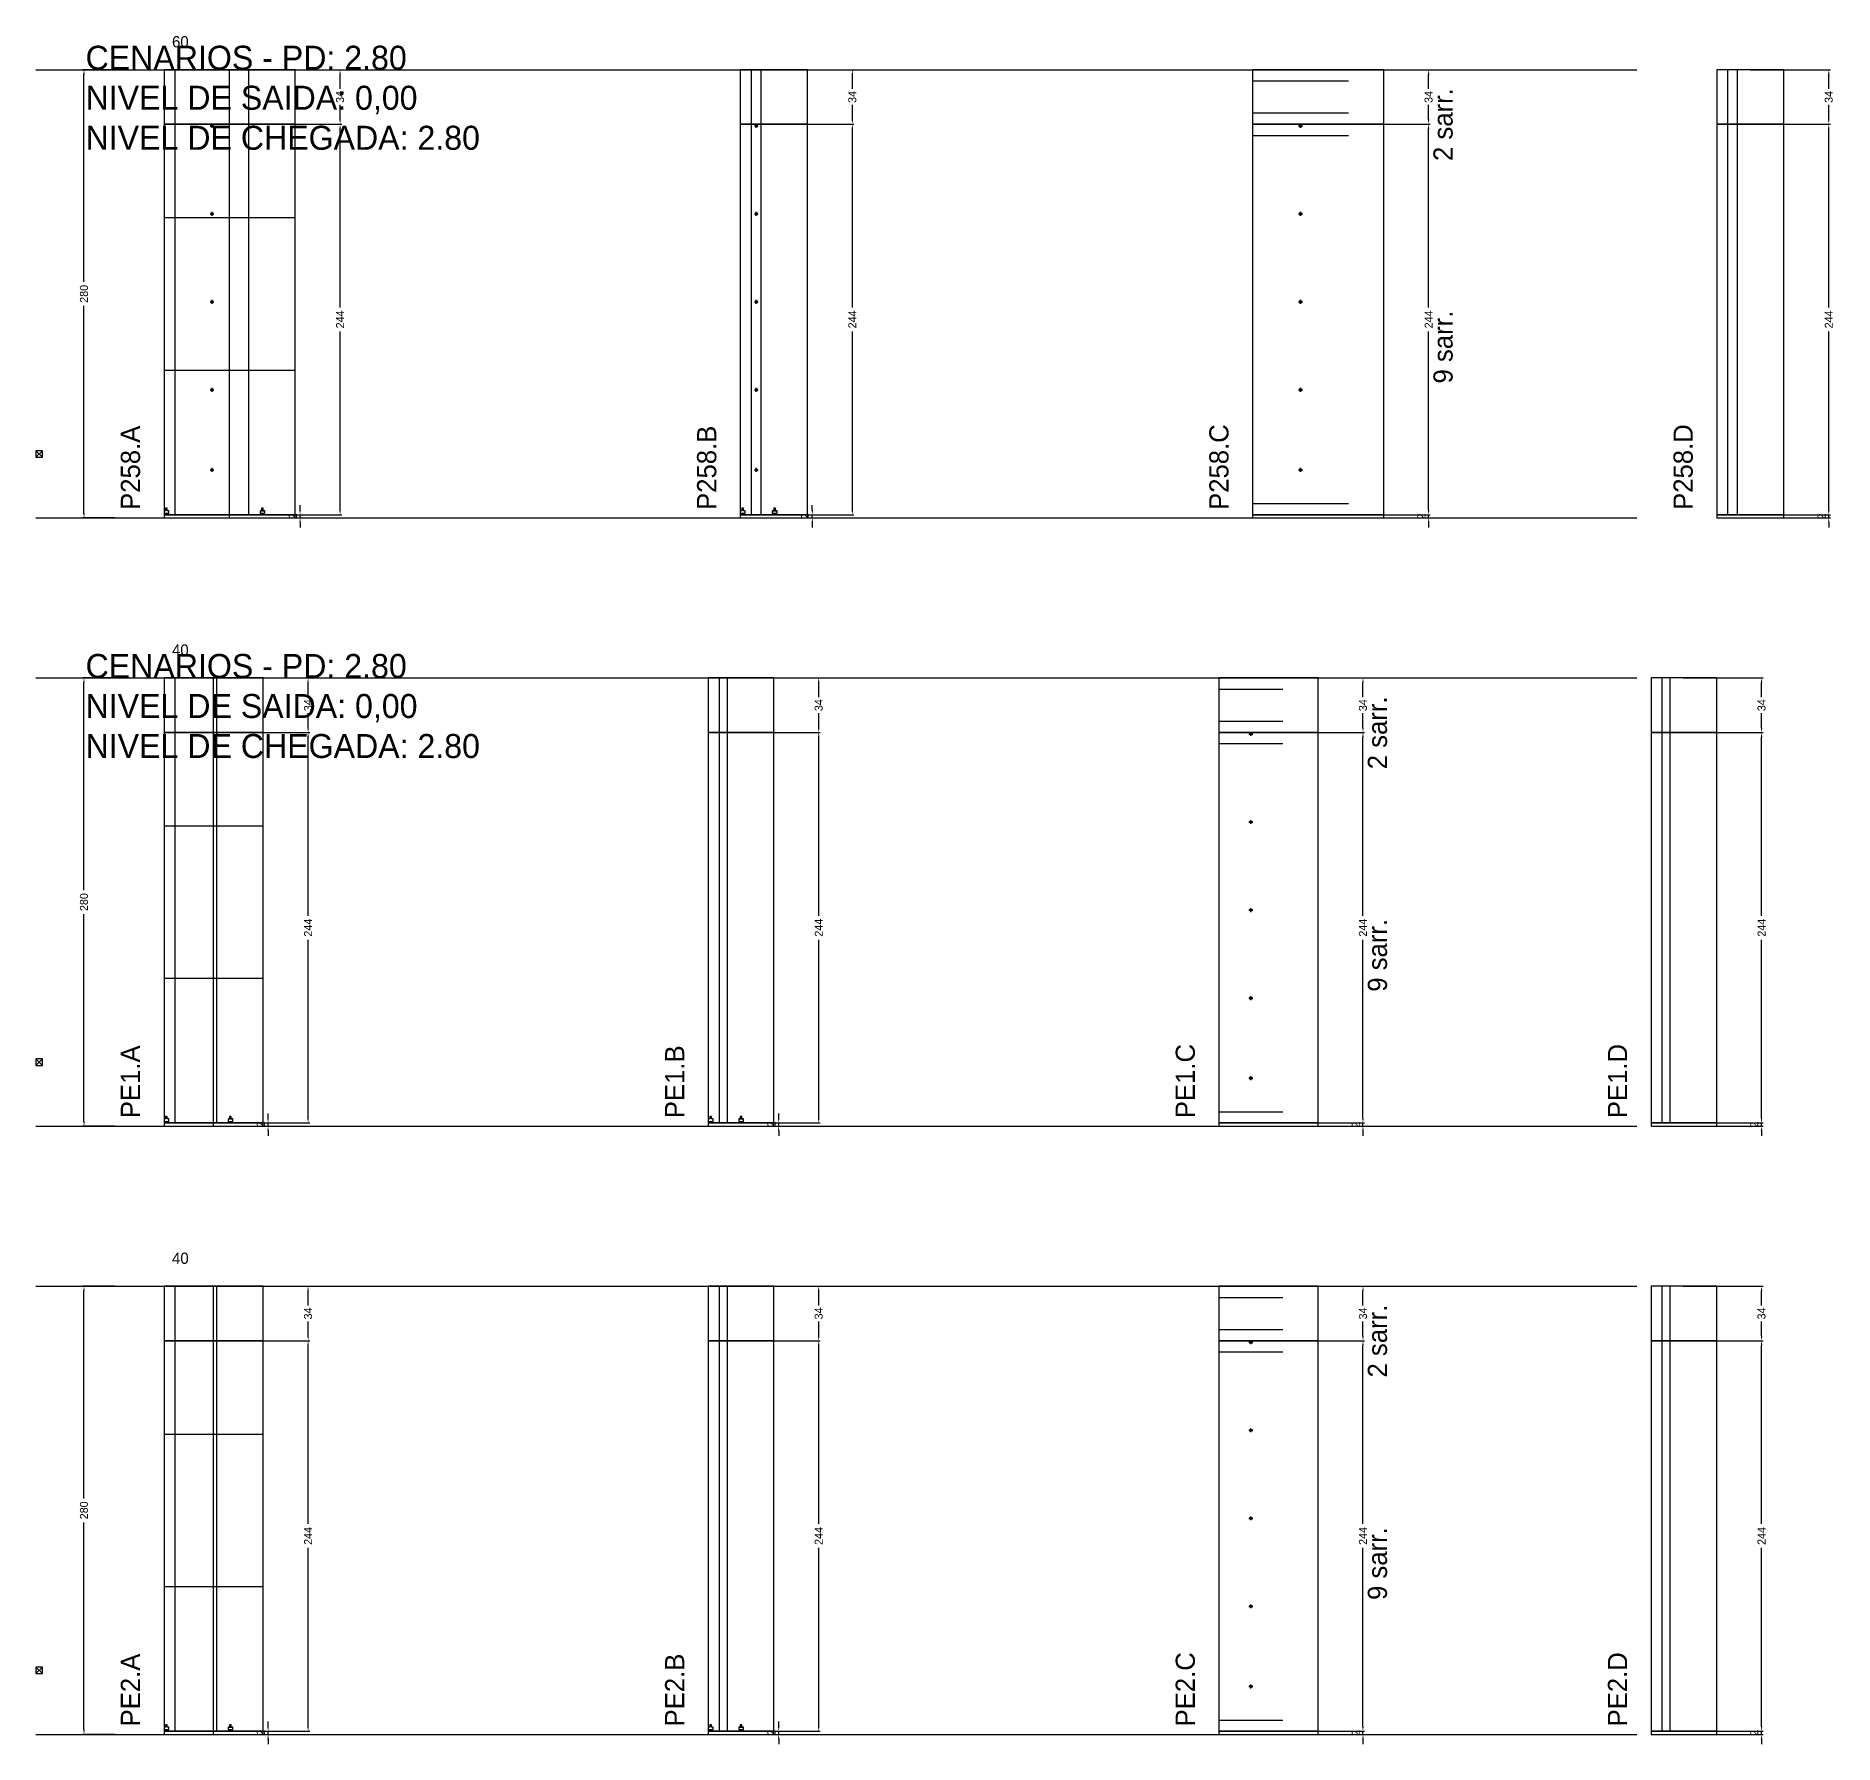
# Model space of a CAD drawing. Header units: centimetres. Extents: x -10500 to 4299, y -38766 to 295.
# Drawn here: x -7000 to -5877, y -38766 to -37699 of the extents above; entities that cross this region are included whole.
import ezdxf

# ---------------------------------------------------------------- set-up
doc = ezdxf.new("R2010")
doc.units = ezdxf.units.CM
doc.linetypes.add('DASHED', pattern=[2, -2])
for name, color, linetype in [('COTA', 241, 'Continuous'), ('COTAS FURACAO', 16, 'Continuous'), ('Madeira', 30, 'Continuous'), ('NOMENCLATURA', 7, 'Continuous'), ('Nível', 160, 'Continuous'), ('Painéis', 200, 'Continuous'), ('Perfil Metálico', 150, 'Continuous'), ('SARR_2.2x7', 40, 'Continuous'), ('texto', 7, 'Continuous')]:
    doc.layers.add(name, color=color, linetype=linetype)
doc.dimstyles.new('PAINEL-NOVA', dxfattribs={"dimtxt": 5, "dimasz": 3, "dimexe": 1, "dimexo": 1, "dimgap": 1, "dimtad": 1, "dimcen": 2.5, "dimazin": 3, "dimtfac": 1, "dimtmove": 0, "dimatfit": 3})

# ---------------------------------------------------------------- blocks, each defined once
blk = doc.blocks.new('_CLOSEDFILLED')
at = {"color": 0, "linetype": 'BYBLOCK'}
blk.add_solid([(-1, 0.16), (0, 0), (-1, -0.16)], dxfattribs=at)
blk = doc.blocks.new('*D2639')
for p, q in [((-6951, -37720), (-6971, -37720)), ((-6970, -37852.5), (-6970, -37723)), ((-6970, -37997), (-6970, -37867.5)), ((-6951, -38000), (-6971, -38000))]:
    blk.add_line(p, q)
at = {"layer": 'Defpoints'}
for p in [(-6950, -37720), (-6970, -38000), (-6950, -38000)]:
    blk.add_point(p, dxfattribs=at)
at = {"layer": 'COTA', "xscale": 3, "yscale": 3}
for p, rotation in [((-6970, -37720), 90), ((-6970, -38000), 270)]:
    blk.add_blockref('_CLOSEDFILLED', p, dxfattribs=dict(at, rotation=rotation))
at = {"layer": 'COTA', "insert": (-6970, -37860), "char_height": 5, "attachment_point": 5, "rotation": 90}
blk.add_mtext('280', dxfattribs=at)
blk = doc.blocks.new('MULDURA')
at = {"layer": 'Paineis'}
for p, q in [((0, 0), (4, 4)), ((4, 0), (0, 4))]:
    blk.add_line(p, q, dxfattribs=at)
blk.add_lwpolyline([(0, 0), (4, 0), (4, 4), (0, 4)], close=True, dxfattribs=at)
blk = doc.blocks.new('*D2641')
for p, q in [((-6859, -37754), (-6809, -37754)), ((-6810, -37868.5), (-6810, -37757)), ((-6810, -37995), (-6810, -37883.5)), ((-6859, -37998), (-6809, -37998))]:
    blk.add_line(p, q)
at = {"layer": 'Defpoints'}
for p in [(-6860, -37754), (-6860, -37998), (-6810, -37998)]:
    blk.add_point(p, dxfattribs=at)
at = {"layer": 'COTA', "xscale": 3, "yscale": 3}
for p, rotation in [((-6810, -37754), 90), ((-6810, -37998), 270)]:
    blk.add_blockref('_CLOSEDFILLED', p, dxfattribs=dict(at, rotation=rotation))
at = {"layer": 'COTA', "insert": (-6810, -37876), "char_height": 5, "attachment_point": 5, "rotation": 90}
blk.add_mtext('244', dxfattribs=at)
blk = doc.blocks.new('*D2642')
for p, q in [((-6859, -37720), (-6809, -37720)), ((-6810, -37732), (-6810, -37723)), ((-6810, -37751), (-6810, -37742)), ((-6859, -37754), (-6809, -37754))]:
    blk.add_line(p, q)
at = {"layer": 'Defpoints'}
for p in [(-6860, -37720), (-6860, -37754), (-6810, -37754)]:
    blk.add_point(p, dxfattribs=at)
at = {"layer": 'COTA', "xscale": 3, "yscale": 3}
for p, rotation in [((-6810, -37720), 90), ((-6810, -37754), 270)]:
    blk.add_blockref('_CLOSEDFILLED', p, dxfattribs=dict(at, rotation=rotation))
at = {"layer": 'COTA', "insert": (-6810, -37737), "char_height": 5, "attachment_point": 5, "rotation": 90}
blk.add_mtext('34', dxfattribs=at)
blk = doc.blocks.new('SLIPTEE')
at = {"layer": 'Paineis'}
blk.add_lwpolyline([(0, 0), (3, 0), (3, 1.5), (2, 1.5), (2, 3), (1, 3), (1, 1.5), (0, 1.5)], close=True, dxfattribs=at)
blk = doc.blocks.new('SLIPTDD')
at = {"layer": 'Paineis'}
blk.add_line((0, 1.5), (3, 1.5), dxfattribs=at)
blk.add_lwpolyline([(0, 0), (3, 0), (3, 1.5), (2, 1.5), (2, 3), (1, 3), (1, 1.5), (0, 1.5)], close=True, dxfattribs=at)
blk = doc.blocks.new('furacao')
at = {"layer": 'COTAS FURACAO'}
for p, q in [((-1.2, 0), (1.2, 0)), ((0, -1.2), (0, 1.2))]:
    blk.add_line(p, q, dxfattribs=at)
blk.add_circle((0, 0), 0.8, dxfattribs=at)
blk = doc.blocks.new('*D2644')
for p, q in [((-6539, -37754), (-6489, -37754)), ((-6490, -37868.5), (-6490, -37757)), ((-6490, -37995), (-6490, -37883.5)), ((-6539, -37998), (-6489, -37998))]:
    blk.add_line(p, q)
at = {"layer": 'Defpoints'}
for p in [(-6540, -37754), (-6540, -37998), (-6490, -37998)]:
    blk.add_point(p, dxfattribs=at)
at = {"layer": 'COTA', "xscale": 3, "yscale": 3}
for p, rotation in [((-6490, -37754), 90), ((-6490, -37998), 270)]:
    blk.add_blockref('_CLOSEDFILLED', p, dxfattribs=dict(at, rotation=rotation))
at = {"layer": 'COTA', "insert": (-6490, -37876), "char_height": 5, "attachment_point": 5, "rotation": 90}
blk.add_mtext('244', dxfattribs=at)
blk = doc.blocks.new('*D2645')
for p, q in [((-6539, -37720), (-6489, -37720)), ((-6490, -37732), (-6490, -37723)), ((-6490, -37751), (-6490, -37742)), ((-6539, -37754), (-6489, -37754))]:
    blk.add_line(p, q)
at = {"layer": 'Defpoints'}
for p in [(-6540, -37720), (-6540, -37754), (-6490, -37754)]:
    blk.add_point(p, dxfattribs=at)
at = {"layer": 'COTA', "xscale": 3, "yscale": 3}
for p, rotation in [((-6490, -37720), 90), ((-6490, -37754), 270)]:
    blk.add_blockref('_CLOSEDFILLED', p, dxfattribs=dict(at, rotation=rotation))
at = {"layer": 'COTA', "insert": (-6490, -37737), "char_height": 5, "attachment_point": 5, "rotation": 90}
blk.add_mtext('34', dxfattribs=at)
blk = doc.blocks.new('*D2647')
for p, q in [((-6179, -37754), (-6129, -37754)), ((-6130, -37868.5), (-6130, -37757)), ((-6130, -37995), (-6130, -37883.5)), ((-6179, -37998), (-6129, -37998))]:
    blk.add_line(p, q)
at = {"layer": 'Defpoints'}
for p in [(-6180, -37754), (-6180, -37998), (-6130, -37998)]:
    blk.add_point(p, dxfattribs=at)
at = {"layer": 'COTA', "xscale": 3, "yscale": 3}
for p, rotation in [((-6130, -37754), 90), ((-6130, -37998), 270)]:
    blk.add_blockref('_CLOSEDFILLED', p, dxfattribs=dict(at, rotation=rotation))
at = {"layer": 'COTA', "insert": (-6130, -37876), "char_height": 5, "attachment_point": 5, "rotation": 90}
blk.add_mtext('244', dxfattribs=at)
blk = doc.blocks.new('*D2648')
for p, q in [((-6179, -37720), (-6129, -37720)), ((-6130, -37732), (-6130, -37723)), ((-6130, -37751), (-6130, -37742)), ((-6179, -37754), (-6129, -37754))]:
    blk.add_line(p, q)
at = {"layer": 'Defpoints'}
for p in [(-6180, -37720), (-6180, -37754), (-6130, -37754)]:
    blk.add_point(p, dxfattribs=at)
at = {"layer": 'COTA', "xscale": 3, "yscale": 3}
for p, rotation in [((-6130, -37720), 90), ((-6130, -37754), 270)]:
    blk.add_blockref('_CLOSEDFILLED', p, dxfattribs=dict(at, rotation=rotation))
at = {"layer": 'COTA', "insert": (-6130, -37737), "char_height": 5, "attachment_point": 5, "rotation": 90}
blk.add_mtext('34', dxfattribs=at)
blk = doc.blocks.new('*D2650')
for p, q in [((-5929, -37754), (-5879, -37754)), ((-5880, -37868.5), (-5880, -37757)), ((-5880, -37995), (-5880, -37883.5)), ((-5929, -37998), (-5879, -37998))]:
    blk.add_line(p, q)
at = {"layer": 'Defpoints'}
for p in [(-5930, -37754), (-5930, -37998), (-5880, -37998)]:
    blk.add_point(p, dxfattribs=at)
at = {"layer": 'COTA', "xscale": 3, "yscale": 3}
for p, rotation in [((-5880, -37754), 90), ((-5880, -37998), 270)]:
    blk.add_blockref('_CLOSEDFILLED', p, dxfattribs=dict(at, rotation=rotation))
at = {"layer": 'COTA', "insert": (-5880, -37876), "char_height": 5, "attachment_point": 5, "rotation": 90}
blk.add_mtext('244', dxfattribs=at)
blk = doc.blocks.new('*D2651')
for p, q in [((-5929, -37720), (-5879, -37720)), ((-5880, -37732), (-5880, -37723)), ((-5880, -37751), (-5880, -37742)), ((-5929, -37754), (-5879, -37754))]:
    blk.add_line(p, q)
at = {"layer": 'Defpoints'}
for p in [(-5930, -37720), (-5930, -37754), (-5880, -37754)]:
    blk.add_point(p, dxfattribs=at)
at = {"layer": 'COTA', "xscale": 3, "yscale": 3}
for p, rotation in [((-5880, -37720), 90), ((-5880, -37754), 270)]:
    blk.add_blockref('_CLOSEDFILLED', p, dxfattribs=dict(at, rotation=rotation))
at = {"layer": 'COTA', "insert": (-5880, -37737), "char_height": 5, "attachment_point": 5, "rotation": 90}
blk.add_mtext('34', dxfattribs=at)
blk = doc.blocks.new('*D2665')
for p, q in [((-6951, -38100), (-6971, -38100)), ((-6970, -38232.5), (-6970, -38103)), ((-6970, -38377), (-6970, -38247.5)), ((-6951, -38380), (-6971, -38380))]:
    blk.add_line(p, q)
at = {"layer": 'Defpoints'}
for p in [(-6950, -38100), (-6970, -38380), (-6950, -38380)]:
    blk.add_point(p, dxfattribs=at)
at = {"layer": 'COTA', "xscale": 3, "yscale": 3}
for p, rotation in [((-6970, -38100), 90), ((-6970, -38380), 270)]:
    blk.add_blockref('_CLOSEDFILLED', p, dxfattribs=dict(at, rotation=rotation))
at = {"layer": 'COTA', "insert": (-6970, -38240), "char_height": 5, "attachment_point": 5, "rotation": 90}
blk.add_mtext('280', dxfattribs=at)
blk = doc.blocks.new('*D2667')
for p, q in [((-6879, -38134), (-6829, -38134)), ((-6830, -38248.5), (-6830, -38137)), ((-6830, -38375), (-6830, -38263.5)), ((-6879, -38378), (-6829, -38378))]:
    blk.add_line(p, q)
at = {"layer": 'Defpoints'}
for p in [(-6880, -38134), (-6880, -38378), (-6830, -38378)]:
    blk.add_point(p, dxfattribs=at)
at = {"layer": 'COTA', "xscale": 3, "yscale": 3}
for p, rotation in [((-6830, -38134), 90), ((-6830, -38378), 270)]:
    blk.add_blockref('_CLOSEDFILLED', p, dxfattribs=dict(at, rotation=rotation))
at = {"layer": 'COTA', "insert": (-6830, -38256), "char_height": 5, "attachment_point": 5, "rotation": 90}
blk.add_mtext('244', dxfattribs=at)
blk = doc.blocks.new('*D2668')
for p, q in [((-6879, -38100), (-6829, -38100)), ((-6830, -38112), (-6830, -38103)), ((-6830, -38131), (-6830, -38122)), ((-6879, -38134), (-6829, -38134))]:
    blk.add_line(p, q)
at = {"layer": 'Defpoints'}
for p in [(-6880, -38100), (-6880, -38134), (-6830, -38134)]:
    blk.add_point(p, dxfattribs=at)
at = {"layer": 'COTA', "xscale": 3, "yscale": 3}
for p, rotation in [((-6830, -38100), 90), ((-6830, -38134), 270)]:
    blk.add_blockref('_CLOSEDFILLED', p, dxfattribs=dict(at, rotation=rotation))
at = {"layer": 'COTA', "insert": (-6830, -38117), "char_height": 5, "attachment_point": 5, "rotation": 90}
blk.add_mtext('34', dxfattribs=at)
blk = doc.blocks.new('*D2670')
for p, q in [((-6560, -38134), (-6510, -38134)), ((-6511, -38248.5), (-6511, -38137)), ((-6511, -38375), (-6511, -38263.5)), ((-6560, -38378), (-6510, -38378))]:
    blk.add_line(p, q)
at = {"layer": 'Defpoints'}
for p in [(-6561, -38134), (-6561, -38378), (-6511, -38378)]:
    blk.add_point(p, dxfattribs=at)
at = {"layer": 'COTA', "xscale": 3, "yscale": 3}
for p, rotation in [((-6511, -38134), 90), ((-6511, -38378), 270)]:
    blk.add_blockref('_CLOSEDFILLED', p, dxfattribs=dict(at, rotation=rotation))
at = {"layer": 'COTA', "insert": (-6511, -38256), "char_height": 5, "attachment_point": 5, "rotation": 90}
blk.add_mtext('244', dxfattribs=at)
blk = doc.blocks.new('*D2671')
for p, q in [((-6560, -38100), (-6510, -38100)), ((-6511, -38112), (-6511, -38103)), ((-6511, -38131), (-6511, -38122)), ((-6560, -38134), (-6510, -38134))]:
    blk.add_line(p, q)
at = {"layer": 'Defpoints'}
for p in [(-6561, -38100), (-6561, -38134), (-6511, -38134)]:
    blk.add_point(p, dxfattribs=at)
at = {"layer": 'COTA', "xscale": 3, "yscale": 3}
for p, rotation in [((-6511, -38100), 90), ((-6511, -38134), 270)]:
    blk.add_blockref('_CLOSEDFILLED', p, dxfattribs=dict(at, rotation=rotation))
at = {"layer": 'COTA', "insert": (-6511, -38117), "char_height": 5, "attachment_point": 5, "rotation": 90}
blk.add_mtext('34', dxfattribs=at)
blk = doc.blocks.new('*D2673')
for p, q in [((-6220, -38134), (-6170, -38134)), ((-6171, -38248.5), (-6171, -38137)), ((-6171, -38375), (-6171, -38263.5)), ((-6220, -38378), (-6170, -38378))]:
    blk.add_line(p, q)
at = {"layer": 'Defpoints'}
for p in [(-6221, -38134), (-6221, -38378), (-6171, -38378)]:
    blk.add_point(p, dxfattribs=at)
at = {"layer": 'COTA', "xscale": 3, "yscale": 3}
for p, rotation in [((-6171, -38134), 90), ((-6171, -38378), 270)]:
    blk.add_blockref('_CLOSEDFILLED', p, dxfattribs=dict(at, rotation=rotation))
at = {"layer": 'COTA', "insert": (-6171, -38256), "char_height": 5, "attachment_point": 5, "rotation": 90}
blk.add_mtext('244', dxfattribs=at)
blk = doc.blocks.new('*D2674')
for p, q in [((-6220, -38100), (-6170, -38100)), ((-6171, -38112), (-6171, -38103)), ((-6171, -38131), (-6171, -38122)), ((-6220, -38134), (-6170, -38134))]:
    blk.add_line(p, q)
at = {"layer": 'Defpoints'}
for p in [(-6221, -38100), (-6221, -38134), (-6171, -38134)]:
    blk.add_point(p, dxfattribs=at)
at = {"layer": 'COTA', "xscale": 3, "yscale": 3}
for p, rotation in [((-6171, -38100), 90), ((-6171, -38134), 270)]:
    blk.add_blockref('_CLOSEDFILLED', p, dxfattribs=dict(at, rotation=rotation))
at = {"layer": 'COTA', "insert": (-6171, -38117), "char_height": 5, "attachment_point": 5, "rotation": 90}
blk.add_mtext('34', dxfattribs=at)
blk = doc.blocks.new('*D2676')
for p, q in [((-5971, -38134), (-5921, -38134)), ((-5922, -38248.5), (-5922, -38137)), ((-5922, -38375), (-5922, -38263.5)), ((-5971, -38378), (-5921, -38378))]:
    blk.add_line(p, q)
at = {"layer": 'Defpoints'}
for p in [(-5972, -38134), (-5972, -38378), (-5922, -38378)]:
    blk.add_point(p, dxfattribs=at)
at = {"layer": 'COTA', "xscale": 3, "yscale": 3}
for p, rotation in [((-5922, -38134), 90), ((-5922, -38378), 270)]:
    blk.add_blockref('_CLOSEDFILLED', p, dxfattribs=dict(at, rotation=rotation))
at = {"layer": 'COTA', "insert": (-5922, -38256), "char_height": 5, "attachment_point": 5, "rotation": 90}
blk.add_mtext('244', dxfattribs=at)
blk = doc.blocks.new('*D2677')
for p, q in [((-5971, -38100), (-5921, -38100)), ((-5922, -38112), (-5922, -38103)), ((-5922, -38131), (-5922, -38122)), ((-5971, -38134), (-5921, -38134))]:
    blk.add_line(p, q)
at = {"layer": 'Defpoints'}
for p in [(-5972, -38100), (-5972, -38134), (-5922, -38134)]:
    blk.add_point(p, dxfattribs=at)
at = {"layer": 'COTA', "xscale": 3, "yscale": 3}
for p, rotation in [((-5922, -38100), 90), ((-5922, -38134), 270)]:
    blk.add_blockref('_CLOSEDFILLED', p, dxfattribs=dict(at, rotation=rotation))
at = {"layer": 'COTA', "insert": (-5922, -38117), "char_height": 5, "attachment_point": 5, "rotation": 90}
blk.add_mtext('34', dxfattribs=at)
blk = doc.blocks.new('*D2691')
for p, q in [((-6951, -38480), (-6971, -38480)), ((-6970, -38612.5), (-6970, -38483)), ((-6970, -38757), (-6970, -38627.5)), ((-6951, -38760), (-6971, -38760))]:
    blk.add_line(p, q)
at = {"layer": 'Defpoints'}
for p in [(-6950, -38480), (-6970, -38760), (-6950, -38760)]:
    blk.add_point(p, dxfattribs=at)
at = {"layer": 'COTA', "xscale": 3, "yscale": 3}
for p, rotation in [((-6970, -38480), 90), ((-6970, -38760), 270)]:
    blk.add_blockref('_CLOSEDFILLED', p, dxfattribs=dict(at, rotation=rotation))
at = {"layer": 'COTA', "insert": (-6970, -38620), "char_height": 5, "attachment_point": 5, "rotation": 90}
blk.add_mtext('280', dxfattribs=at)
blk = doc.blocks.new('*D2693')
for p, q in [((-6879, -38514), (-6829, -38514)), ((-6830, -38628.5), (-6830, -38517)), ((-6830, -38755), (-6830, -38643.5)), ((-6879, -38758), (-6829, -38758))]:
    blk.add_line(p, q)
at = {"layer": 'Defpoints'}
for p in [(-6880, -38514), (-6880, -38758), (-6830, -38758)]:
    blk.add_point(p, dxfattribs=at)
at = {"layer": 'COTA', "xscale": 3, "yscale": 3}
for p, rotation in [((-6830, -38514), 90), ((-6830, -38758), 270)]:
    blk.add_blockref('_CLOSEDFILLED', p, dxfattribs=dict(at, rotation=rotation))
at = {"layer": 'COTA', "insert": (-6830, -38636), "char_height": 5, "attachment_point": 5, "rotation": 90}
blk.add_mtext('244', dxfattribs=at)
blk = doc.blocks.new('*D2694')
for p, q in [((-6879, -38480), (-6829, -38480)), ((-6830, -38492), (-6830, -38483)), ((-6830, -38511), (-6830, -38502)), ((-6879, -38514), (-6829, -38514))]:
    blk.add_line(p, q)
at = {"layer": 'Defpoints'}
for p in [(-6880, -38480), (-6880, -38514), (-6830, -38514)]:
    blk.add_point(p, dxfattribs=at)
at = {"layer": 'COTA', "xscale": 3, "yscale": 3}
for p, rotation in [((-6830, -38480), 90), ((-6830, -38514), 270)]:
    blk.add_blockref('_CLOSEDFILLED', p, dxfattribs=dict(at, rotation=rotation))
at = {"layer": 'COTA', "insert": (-6830, -38497), "char_height": 5, "attachment_point": 5, "rotation": 90}
blk.add_mtext('34', dxfattribs=at)
blk = doc.blocks.new('*D2696')
for p, q in [((-6560, -38514), (-6510, -38514)), ((-6511, -38628.5), (-6511, -38517)), ((-6511, -38755), (-6511, -38643.5)), ((-6560, -38758), (-6510, -38758))]:
    blk.add_line(p, q)
at = {"layer": 'Defpoints'}
for p in [(-6561, -38514), (-6561, -38758), (-6511, -38758)]:
    blk.add_point(p, dxfattribs=at)
at = {"layer": 'COTA', "xscale": 3, "yscale": 3}
for p, rotation in [((-6511, -38514), 90), ((-6511, -38758), 270)]:
    blk.add_blockref('_CLOSEDFILLED', p, dxfattribs=dict(at, rotation=rotation))
at = {"layer": 'COTA', "insert": (-6511, -38636), "char_height": 5, "attachment_point": 5, "rotation": 90}
blk.add_mtext('244', dxfattribs=at)
blk = doc.blocks.new('*D2697')
for p, q in [((-6560, -38480), (-6510, -38480)), ((-6511, -38492), (-6511, -38483)), ((-6511, -38511), (-6511, -38502)), ((-6560, -38514), (-6510, -38514))]:
    blk.add_line(p, q)
at = {"layer": 'Defpoints'}
for p in [(-6561, -38480), (-6561, -38514), (-6511, -38514)]:
    blk.add_point(p, dxfattribs=at)
at = {"layer": 'COTA', "xscale": 3, "yscale": 3}
for p, rotation in [((-6511, -38480), 90), ((-6511, -38514), 270)]:
    blk.add_blockref('_CLOSEDFILLED', p, dxfattribs=dict(at, rotation=rotation))
at = {"layer": 'COTA', "insert": (-6511, -38497), "char_height": 5, "attachment_point": 5, "rotation": 90}
blk.add_mtext('34', dxfattribs=at)
blk = doc.blocks.new('*D2699')
for p, q in [((-6220, -38514), (-6170, -38514)), ((-6171, -38628.5), (-6171, -38517)), ((-6171, -38755), (-6171, -38643.5)), ((-6220, -38758), (-6170, -38758))]:
    blk.add_line(p, q)
at = {"layer": 'Defpoints'}
for p in [(-6221, -38514), (-6221, -38758), (-6171, -38758)]:
    blk.add_point(p, dxfattribs=at)
at = {"layer": 'COTA', "xscale": 3, "yscale": 3}
for p, rotation in [((-6171, -38514), 90), ((-6171, -38758), 270)]:
    blk.add_blockref('_CLOSEDFILLED', p, dxfattribs=dict(at, rotation=rotation))
at = {"layer": 'COTA', "insert": (-6171, -38636), "char_height": 5, "attachment_point": 5, "rotation": 90}
blk.add_mtext('244', dxfattribs=at)
blk = doc.blocks.new('*D2700')
for p, q in [((-6220, -38480), (-6170, -38480)), ((-6171, -38492), (-6171, -38483)), ((-6171, -38511), (-6171, -38502)), ((-6220, -38514), (-6170, -38514))]:
    blk.add_line(p, q)
at = {"layer": 'Defpoints'}
for p in [(-6221, -38480), (-6221, -38514), (-6171, -38514)]:
    blk.add_point(p, dxfattribs=at)
at = {"layer": 'COTA', "xscale": 3, "yscale": 3}
for p, rotation in [((-6171, -38480), 90), ((-6171, -38514), 270)]:
    blk.add_blockref('_CLOSEDFILLED', p, dxfattribs=dict(at, rotation=rotation))
at = {"layer": 'COTA', "insert": (-6171, -38497), "char_height": 5, "attachment_point": 5, "rotation": 90}
blk.add_mtext('34', dxfattribs=at)
blk = doc.blocks.new('*D2702')
for p, q in [((-5971, -38514), (-5921, -38514)), ((-5922, -38628.5), (-5922, -38517)), ((-5922, -38755), (-5922, -38643.5)), ((-5971, -38758), (-5921, -38758))]:
    blk.add_line(p, q)
at = {"layer": 'Defpoints'}
for p in [(-5972, -38514), (-5972, -38758), (-5922, -38758)]:
    blk.add_point(p, dxfattribs=at)
at = {"layer": 'COTA', "xscale": 3, "yscale": 3}
for p, rotation in [((-5922, -38514), 90), ((-5922, -38758), 270)]:
    blk.add_blockref('_CLOSEDFILLED', p, dxfattribs=dict(at, rotation=rotation))
at = {"layer": 'COTA', "insert": (-5922, -38636), "char_height": 5, "attachment_point": 5, "rotation": 90}
blk.add_mtext('244', dxfattribs=at)
blk = doc.blocks.new('*D2703')
for p, q in [((-5971, -38480), (-5921, -38480)), ((-5922, -38492), (-5922, -38483)), ((-5922, -38511), (-5922, -38502)), ((-5971, -38514), (-5921, -38514))]:
    blk.add_line(p, q)
at = {"layer": 'Defpoints'}
for p in [(-5972, -38480), (-5972, -38514), (-5922, -38514)]:
    blk.add_point(p, dxfattribs=at)
at = {"layer": 'COTA', "xscale": 3, "yscale": 3}
for p, rotation in [((-5922, -38480), 90), ((-5922, -38514), 270)]:
    blk.add_blockref('_CLOSEDFILLED', p, dxfattribs=dict(at, rotation=rotation))
at = {"layer": 'COTA', "insert": (-5922, -38497), "char_height": 5, "attachment_point": 5, "rotation": 90}
blk.add_mtext('34', dxfattribs=at)

msp = doc.modelspace()

# ---------------------------------------------------------------- linework, layer by layer
at = {"layer": 'Madeira'}
for points in [[(-6920, -37812.4), (-6838, -37812.4)], [(-6920, -37907.6), (-6838, -37907.6)], [(-6920, -38192.4), (-6858, -38192.4)], [(-6920, -38287.6), (-6858, -38287.6)], [(-6920, -38572.4), (-6858, -38572.4)], [(-6920, -38667.6), (-6858, -38667.6)]]:
    msp.add_lwpolyline(points, dxfattribs=at)
at = {"layer": 'Nível', "linetype": 'DASHED'}
for points in [[(-7000, -37720), (-6000, -37720)], [(-7000, -38000), (-6000, -38000)], [(-7000, -38100), (-6000, -38100)], [(-7000, -38380), (-6000, -38380)], [(-7000, -38480), (-6000, -38480)], [(-7000, -38760), (-6000, -38760)]]:
    msp.add_lwpolyline(points, dxfattribs=at)
at = {"layer": 'Painéis'}
for points in [[(-6920, -37754), (-6838, -37754), (-6838, -37720), (-6920, -37720)], [(-6920, -38000), (-6838, -38000), (-6838, -37720), (-6920, -37720)], [(-6560, -37754), (-6518, -37754), (-6518, -37720), (-6560, -37720)], [(-6240, -37754), (-6158, -37754), (-6158, -37720), (-6240, -37720)], [(-5950, -37754), (-5908, -37754), (-5908, -37720), (-5950, -37720)], [(-6920, -37998), (-6838, -37998), (-6838, -37754), (-6920, -37754)], [(-6560, -37998), (-6518, -37998), (-6518, -37754), (-6560, -37754)], [(-6240, -37998), (-6158, -37998), (-6158, -37754), (-6240, -37754)], [(-5950, -37998), (-5908, -37998), (-5908, -37754), (-5950, -37754)], [(-6920, -38000), (-6838, -38000), (-6838, -37998), (-6920, -37998)], [(-6560, -38000), (-6518, -38000), (-6518, -37998), (-6560, -37998)], [(-6240, -38000), (-6158, -38000), (-6158, -37998), (-6240, -37998)], [(-5950, -38000), (-5908, -38000), (-5908, -37998), (-5950, -37998)], [(-6920, -38134), (-6858, -38134), (-6858, -38100), (-6920, -38100)], [(-6920, -38380), (-6858, -38380), (-6858, -38100), (-6920, -38100)], [(-6580, -38134), (-6539, -38134), (-6539, -38100), (-6580, -38100)], [(-6261, -38134), (-6199, -38134), (-6199, -38100), (-6261, -38100)], [(-5991, -38134), (-5950, -38134), (-5950, -38100), (-5991, -38100)], [(-6920, -38378), (-6858, -38378), (-6858, -38134), (-6920, -38134)], [(-6580, -38378), (-6539, -38378), (-6539, -38134), (-6580, -38134)], [(-6261, -38378), (-6199, -38378), (-6199, -38134), (-6261, -38134)], [(-5991, -38378), (-5950, -38378), (-5950, -38134), (-5991, -38134)], [(-6920, -38380), (-6858, -38380), (-6858, -38378), (-6920, -38378)], [(-6580, -38380), (-6539, -38380), (-6539, -38378), (-6580, -38378)], [(-6261, -38380), (-6199, -38380), (-6199, -38378), (-6261, -38378)], [(-5991, -38380), (-5950, -38380), (-5950, -38378), (-5991, -38378)], [(-6920, -38514), (-6858, -38514), (-6858, -38480), (-6920, -38480)], [(-6920, -38760), (-6858, -38760), (-6858, -38480), (-6920, -38480)], [(-6580, -38514), (-6539, -38514), (-6539, -38480), (-6580, -38480)], [(-6261, -38514), (-6199, -38514), (-6199, -38480), (-6261, -38480)], [(-5991, -38514), (-5950, -38514), (-5950, -38480), (-5991, -38480)], [(-6920, -38758), (-6858, -38758), (-6858, -38514), (-6920, -38514)], [(-6580, -38758), (-6539, -38758), (-6539, -38514), (-6580, -38514)], [(-6261, -38758), (-6199, -38758), (-6199, -38514), (-6261, -38514)], [(-5991, -38758), (-5950, -38758), (-5950, -38514), (-5991, -38514)], [(-6920, -38760), (-6858, -38760), (-6858, -38758), (-6920, -38758)], [(-6580, -38760), (-6539, -38760), (-6539, -38758), (-6580, -38758)], [(-6261, -38760), (-6199, -38760), (-6199, -38758), (-6261, -38758)], [(-5991, -38760), (-5950, -38760), (-5950, -38758), (-5991, -38758)]]:
    msp.add_lwpolyline(points, close=True, dxfattribs=at)
at = {"layer": 'Perfil Metálico'}
for p, q in [((-6879, -38000), (-6879, -37720)), ((-6889, -38380), (-6889, -38100)), ((-6889, -38760), (-6889, -38480))]:
    msp.add_line(p, q, dxfattribs=at)
at = {"layer": 'SARR_2.2x7'}
for points in [[(-6913, -37754), (-6913, -37720)], [(-6867, -37754), (-6867, -37720)], [(-6553, -37754), (-6553, -37720)], [(-6547, -37754), (-6547, -37720)], [(-6240, -37727), (-6180, -37727)], [(-5943, -37754), (-5943, -37720)], [(-5937, -37754), (-5937, -37720)], [(-6240, -37747), (-6180, -37747)], [(-6240, -37761), (-6180, -37761)], [(-6240, -37991), (-6180, -37991)], [(-6913, -38134), (-6913, -38100)], [(-6887, -38134), (-6887, -38100)], [(-6573, -38134), (-6573, -38100)], [(-6568, -38134), (-6568, -38100)], [(-5984, -38134), (-5984, -38100)], [(-5979, -38134), (-5979, -38100)], [(-6261, -38107), (-6221, -38107)], [(-6261, -38127), (-6221, -38127)], [(-6261, -38141), (-6221, -38141)], [(-6261, -38371), (-6221, -38371)], [(-6913, -38514), (-6913, -38480)], [(-6887, -38514), (-6887, -38480)], [(-6573, -38514), (-6573, -38480)], [(-6568, -38514), (-6568, -38480)], [(-5984, -38514), (-5984, -38480)], [(-5979, -38514), (-5979, -38480)], [(-6261, -38487), (-6221, -38487)], [(-6261, -38507), (-6221, -38507)], [(-6261, -38521), (-6221, -38521)], [(-6261, -38751), (-6221, -38751)]]:
    msp.add_lwpolyline(points, dxfattribs=at)
at = {"layer": 'SARR_2.2x7', "linetype": 'DASHED'}
for points in [[(-6913, -37998), (-6913, -37754)], [(-6867, -37998), (-6867, -37754)], [(-6553, -37998), (-6553, -37754)], [(-6547, -37998), (-6547, -37754)], [(-5943, -37998), (-5943, -37754)], [(-5937, -37998), (-5937, -37754)], [(-6913, -38378), (-6913, -38134)], [(-6887, -38378), (-6887, -38134)], [(-6573, -38378), (-6573, -38134)], [(-6568, -38378), (-6568, -38134)], [(-5984, -38378), (-5984, -38134)], [(-5979, -38378), (-5979, -38134)], [(-6913, -38758), (-6913, -38514)], [(-6887, -38758), (-6887, -38514)], [(-6573, -38758), (-6573, -38514)], [(-6568, -38758), (-6568, -38514)], [(-5984, -38758), (-5984, -38514)], [(-5979, -38758), (-5979, -38514)]]:
    msp.add_lwpolyline(points, dxfattribs=at)

# ---------------------------------------------------------------- block references
at = {"layer": 'COTA'}
for name, p in [('furacao', (-6890, -37755)), ('furacao', (-6550, -37755)), ('furacao', (-6210, -37755)), ('furacao', (-6890, -37810)), ('furacao', (-6550, -37810)), ('furacao', (-6210, -37810)), ('furacao', (-6890, -37865)), ('furacao', (-6550, -37865)), ('furacao', (-6210, -37865)), ('furacao', (-6890, -37920)), ('furacao', (-6550, -37920)), ('furacao', (-6210, -37920)), ('MULDURA', (-7000, -37962)), ('furacao', (-6890, -37970)), ('furacao', (-6550, -37970)), ('furacao', (-6210, -37970)), ('SLIPTEE', (-6920, -37997)), ('SLIPTDD', (-6860, -37997)), ('SLIPTEE', (-6560, -37997)), ('SLIPTDD', (-6540, -37997)), ('furacao', (-6241, -38135)), ('furacao', (-6241, -38190)), ('furacao', (-6241, -38245)), ('furacao', (-6241, -38300)), ('MULDURA', (-7000, -38342)), ('furacao', (-6241, -38350)), ('SLIPTEE', (-6920, -38377)), ('SLIPTDD', (-6880, -38377)), ('SLIPTEE', (-6580, -38377)), ('SLIPTDD', (-6561, -38377)), ('furacao', (-6241, -38515)), ('furacao', (-6241, -38570)), ('furacao', (-6241, -38625)), ('furacao', (-6241, -38680)), ('MULDURA', (-7000, -38722)), ('furacao', (-6241, -38730)), ('SLIPTEE', (-6920, -38757)), ('SLIPTDD', (-6880, -38757)), ('SLIPTEE', (-6580, -38757)), ('SLIPTDD', (-6561, -38757))]:
    msp.add_blockref(name, p, dxfattribs=at)

# ---------------------------------------------------------------- texts
at = {"layer": 'NOMENCLATURA'}
for s, p in [('CENARIOS - PD: 2.80', (-6969, -37720)), ('NIVEL DE SAIDA: 0,00', (-6969, -37745)), ('NIVEL DE CHEGADA: 2.80', (-6969, -37770)), ('CENARIOS - PD: 2.80', (-6969, -38100)), ('NIVEL DE SAIDA: 0,00', (-6969, -38125)), ('NIVEL DE CHEGADA: 2.80', (-6969, -38150))]:
    msp.add_text(s, height=15, dxfattribs=at).set_placement(p)
for s, p in [('2 sarr.', (-6115, -37777)), ('9 sarr.', (-6115, -37916)), ('P258.A', (-6935, -37995)), ('P258.B', (-6575, -37995)), ('P258.C', (-6255, -37995)), ('P258.D', (-5965, -37995)), ('2 sarr.', (-6156, -38157)), ('9 sarr.', (-6156, -38296)), ('PE1.A', (-6935, -38375)), ('PE1.B', (-6595, -38375)), ('PE1.C', (-6276, -38375)), ('PE1.D', (-6006, -38375)), ('2 sarr.', (-6156, -38537)), ('9 sarr.', (-6156, -38676)), ('PE2.A', (-6935, -38755)), ('PE2.B', (-6595, -38755)), ('PE2.C', (-6276, -38755)), ('PE2.D', (-6006, -38755))]:
    msp.add_text(s, height=12, rotation=90, dxfattribs=at).set_placement(p)
at = {"layer": 'texto'}
for s, p in [('60', (-6915, -37706)), ('40', (-6915, -38086)), ('40', (-6915, -38466))]:
    msp.add_text(s, height=7, dxfattribs=at).set_placement(p)

# ---------------------------------------------------------------- dimensions: what is measured, and where the dimension line sits
at = {"layer": 'COTA'}
for base, p1, p2, picture, middle in [((-6970, -38000), (-6950, -38000), (-6950, -37720), '*D2639', (-6970, -37860)), ((-6810, -37754), (-6860, -37754), (-6860, -37720), '*D2642', (-6810, -37737)), ((-6490, -37754), (-6540, -37754), (-6540, -37720), '*D2645', (-6490, -37737)), ((-6130, -37754), (-6180, -37754), (-6180, -37720), '*D2648', (-6130, -37737)), ((-5880, -37754), (-5930, -37754), (-5930, -37720), '*D2651', (-5880, -37737)), ((-6810, -37998), (-6860, -37998), (-6860, -37754), '*D2641', (-6810, -37876)), ((-6490, -37998), (-6540, -37998), (-6540, -37754), '*D2644', (-6490, -37876)), ((-6130, -37998), (-6180, -37998), (-6180, -37754), '*D2647', (-6130, -37876)), ((-5880, -37998), (-5930, -37998), (-5930, -37754), '*D2650', (-5880, -37876)), ((-6970, -38380), (-6950, -38380), (-6950, -38100), '*D2665', (-6970, -38240)), ((-6830, -38134), (-6880, -38134), (-6880, -38100), '*D2668', (-6830, -38117)), ((-6511, -38134), (-6561, -38134), (-6561, -38100), '*D2671', (-6511, -38117)), ((-6171, -38134), (-6221, -38134), (-6221, -38100), '*D2674', (-6171, -38117)), ((-5922, -38134), (-5972, -38134), (-5972, -38100), '*D2677', (-5922, -38117)), ((-6830, -38378), (-6880, -38378), (-6880, -38134), '*D2667', (-6830, -38256)), ((-6511, -38378), (-6561, -38378), (-6561, -38134), '*D2670', (-6511, -38256)), ((-6171, -38378), (-6221, -38378), (-6221, -38134), '*D2673', (-6171, -38256)), ((-5922, -38378), (-5972, -38378), (-5972, -38134), '*D2676', (-5922, -38256)), ((-6970, -38760), (-6950, -38760), (-6950, -38480), '*D2691', (-6970, -38620)), ((-6830, -38514), (-6880, -38514), (-6880, -38480), '*D2694', (-6830, -38497)), ((-6511, -38514), (-6561, -38514), (-6561, -38480), '*D2697', (-6511, -38497)), ((-6171, -38514), (-6221, -38514), (-6221, -38480), '*D2700', (-6171, -38497)), ((-5922, -38514), (-5972, -38514), (-5972, -38480), '*D2703', (-5922, -38497)), ((-6830, -38758), (-6880, -38758), (-6880, -38514), '*D2693', (-6830, -38636)), ((-6511, -38758), (-6561, -38758), (-6561, -38514), '*D2696', (-6511, -38636)), ((-6171, -38758), (-6221, -38758), (-6221, -38514), '*D2699', (-6171, -38636)), ((-5922, -38758), (-5972, -38758), (-5972, -38514), '*D2702', (-5922, -38636))]:
    dim = msp.add_linear_dim(base=base, p1=p1, p2=p2, angle=90, dimstyle='PAINEL-NOVA', dxfattribs=at)
    dim.commit()
    dim.dimension.update_dxf_attribs({"geometry": picture, "text_midpoint": middle})
for base, p1, p2 in [((-6835, -38000), (-6860, -38000), (-6860, -37998)), ((-6515, -38000), (-6540, -38000), (-6540, -37998)), ((-6130, -38000), (-6180, -38000), (-6180, -37998)), ((-5880, -38000), (-5930, -38000), (-5930, -37998)), ((-6855, -38380), (-6880, -38380), (-6880, -38378)), ((-6536, -38380), (-6561, -38380), (-6561, -38378)), ((-6171, -38380), (-6221, -38380), (-6221, -38378)), ((-5922, -38380), (-5972, -38380), (-5972, -38378)), ((-6855, -38760), (-6880, -38760), (-6880, -38758)), ((-6536, -38760), (-6561, -38760), (-6561, -38758)), ((-6171, -38760), (-6221, -38760), (-6221, -38758)), ((-5922, -38760), (-5972, -38760), (-5972, -38758))]:
    msp.add_linear_dim(base=base, p1=p1, p2=p2, angle=90, dimstyle='PAINEL-NOVA', dxfattribs=at).render()

doc.saveas('drawing.dxf')
